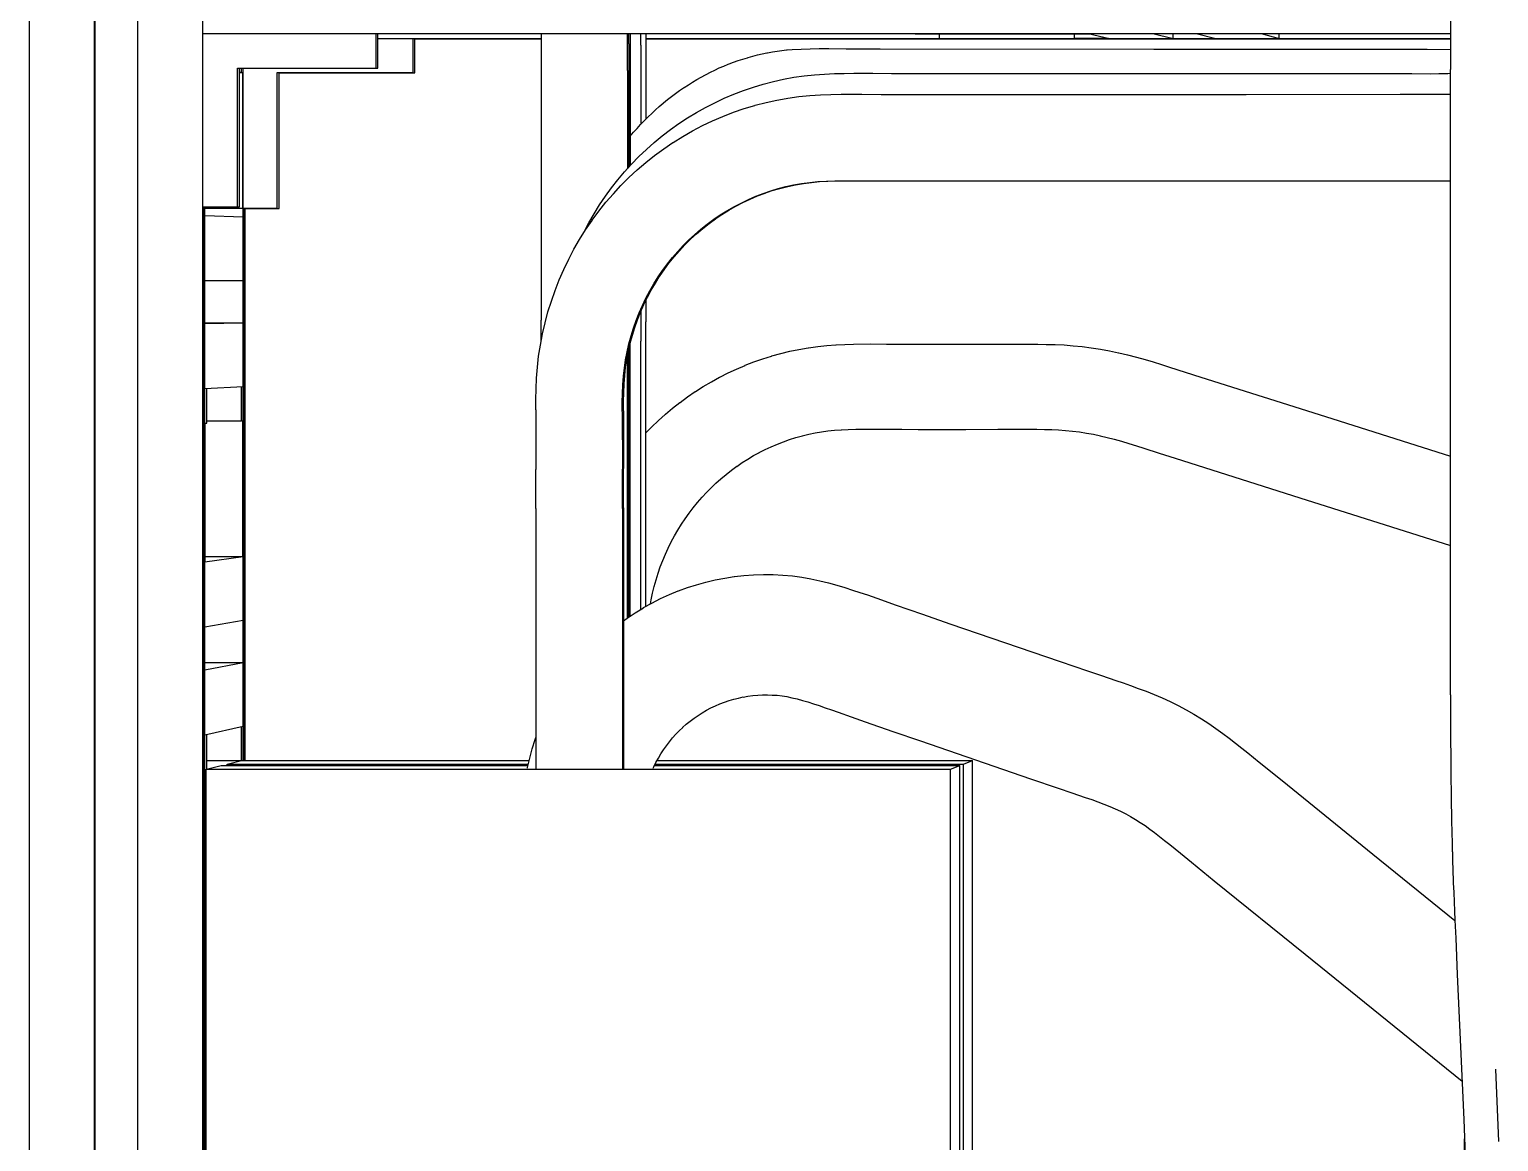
# Model space of a CAD drawing. Header units: millimetres. Extents: x -253 to 258, y -315 to 312.
# Drawn here: x -252.7 to -81.4, y -100 to 29.8 of the extents above; entities that cross this region are included whole.
import ezdxf

# ---------------------------------------------------------------- set-up
doc = ezdxf.new("R2010")
doc.units = ezdxf.units.MM
doc.layers.add('VISIBLE', color=7, linetype='Continuous')

msp = doc.modelspace()

# ---------------------------------------------------------------- linework, layer by layer
at = {"layer": 'VISIBLE'}
for p, q in [((-252.72, -315.39), (-252.72, 312.36)), ((-245.14, -315.39), (-245.14, 312.36)), ((-245.06, -315.29), (-245.06, 312.26)), ((-240.08, -315.39), (-240.08, 312.36)), ((-232.5, -315.39), (-232.5, 312.36)), ((-86.98, 30.94), (-86.98, 28.02)), ((-232.5, 29.32), (-86.98, 29.32)), ((-212.28, 25.27), (-212.28, 29.32)), ((-212.28, 29.32), (-212.07, 29.29)), ((-212.2, 29.3), (-86.98, 29.3)), ((-212.15, 29.3), (-86.98, 29.3)), ((-212.07, 25.25), (-212.07, 29.29)), ((-212.07, 29.29), (-86.98, 29.29)), ((-193.03, 29.29), (-193.03, 24.97)), ((-182.98, 24.97), (-182.98, 29.29)), ((-182.81, 28.11), (-182.81, 29.29)), ((-182.65, 29.29), (-182.65, 22.8)), ((-181.41, 27.94), (-181.41, 29.29)), ((-180.83, 29.29), (-180.82, 24.3)), ((-149.46, 29.29), (-149.43, 29.28)), ((-149.43, 29.28), (-133.27, 29.28)), ((-146.6, 28.73), (-146.6, 29.28)), ((-133.27, 29.28), (-133.17, 29.26)), ((-133.17, 29.26), (-129.13, 29.26)), ((-130.86, 28.75), (-130.86, 29.26)), ((-129.26, 29.29), (-126.76, 28.72)), ((-121.69, 29.29), (-119.34, 28.72)), ((-119.34, 28.72), (-119.34, 29.29)), ((-116.64, 29.29), (-114.38, 28.72)), ((-109.06, 29.29), (-106.96, 28.72)), ((-106.96, 28.72), (-106.96, 29.29)), ((-212.07, 28.72), (-193.03, 28.72)), ((-207.97, 24.76), (-207.97, 28.72)), ((-207.97, 28.72), (-207.77, 28.69)), ((-207.9, 28.71), (-193.03, 28.71)), ((-207.84, 28.7), (-193.03, 28.7)), ((-207.77, 24.73), (-207.77, 28.69)), ((-207.77, 28.69), (-193.03, 28.69)), ((-182.81, 28.11), (-182.81, 21.16)), ((-181.41, 27.94), (-181.41, 21.04)), ((-180.83, 28.72), (-86.98, 28.72)), ((-180.83, 28.71), (-86.98, 28.71)), ((-180.83, 28.7), (-86.98, 28.7)), ((-180.83, 28.69), (-86.98, 28.69)), ((-164.33, 27.38), (-163.78, 27.43)), ((-163.78, 27.43), (-162.71, 27.49)), ((-162.71, 27.49), (-161.65, 27.53)), ((-161.65, 27.53), (-160.61, 27.55)), ((-160.61, 27.55), (-159.58, 27.55)), ((-159.58, 27.55), (-159.49, 27.55)), ((-159.49, 27.55), (-157.47, 27.53)), ((-157.47, 27.53), (-153.5, 27.52)), ((-153.5, 27.52), (-121.58, 27.49)), ((-146.6, 28.73), (-146.57, 28.72)), ((-146.6, 28.73), (-130.75, 28.73)), ((-130.86, 28.75), (-130.75, 28.73)), ((-130.86, 28.75), (-126.89, 28.75)), ((-121.58, 27.49), (-89.72, 27.46)), ((-89.72, 27.46), (-86.98, 27.45)), ((-86.98, 28.02), (-86.98, 25.1)), ((-171.73, 25.5), (-171.21, 25.72)), ((-171.21, 25.72), (-171.13, 25.75)), ((-171.13, 25.75), (-170.6, 25.95)), ((-170.6, 25.95), (-170.07, 26.14)), ((-170.07, 26.14), (-169.53, 26.32)), ((-169.53, 26.32), (-168.99, 26.48)), ((-168.99, 26.48), (-168.9, 26.51)), ((-168.9, 26.51), (-168.36, 26.66)), ((-168.36, 26.66), (-167.82, 26.8)), ((-167.82, 26.8), (-167.27, 26.93)), ((-167.27, 26.93), (-166.71, 27.04)), ((-166.71, 27.04), (-166.63, 27.06)), ((-166.63, 27.06), (-166.07, 27.16)), ((-166.07, 27.16), (-165.52, 27.24)), ((-165.52, 27.24), (-164.97, 27.32)), ((-164.97, 27.32), (-164.42, 27.38)), ((-164.42, 27.38), (-164.33, 27.38)), ((-228.46, 9.1), (-228.46, 25.27)), ((-228.46, 25.27), (-228.23, 25.25)), ((-228.46, 25.27), (-212.28, 25.27)), ((-228.23, 9.09), (-228.23, 25.25)), ((-228.23, 25.25), (-212.07, 25.25)), ((-228.23, 24.78), (-228, 24.78)), ((-228.23, 24.76), (-227.82, 24.76)), ((-228, 24.78), (-228, 25.25)), ((-228, 24.78), (-227.82, 24.76)), ((-227.82, 8.91), (-227.82, 24.76)), ((-227.78, -55.5), (-227.78, 25.25)), ((-223.82, 8.91), (-223.82, 24.76)), ((-223.82, 24.76), (-223.6, 24.73)), ((-223.82, 24.76), (-207.97, 24.76)), ((-223.6, 8.9), (-223.6, 24.73)), ((-223.6, 24.73), (-207.77, 24.73)), ((-212.28, 25.27), (-212.07, 25.25)), ((-207.97, 24.76), (-207.77, 24.73)), ((-193.03, 24.97), (-193.03, -4.13)), ((-182.98, 24.97), (-182.98, 13.53)), ((-180.82, 24.3), (-180.82, 19.32)), ((-174.88, 23.93), (-174.38, 24.22)), ((-174.38, 24.22), (-173.87, 24.49)), ((-173.87, 24.49), (-173.8, 24.53)), ((-173.8, 24.53), (-173.29, 24.79)), ((-173.29, 24.79), (-172.78, 25.04)), ((-172.78, 25.04), (-172.26, 25.28)), ((-172.26, 25.28), (-171.73, 25.5)), ((-164.78, 23.96), (-163.58, 24.19)), ((-163.58, 24.19), (-162.38, 24.36)), ((-162.38, 24.36), (-161.18, 24.49)), ((-161.18, 24.49), (-161.17, 24.49)), ((-161.17, 24.49), (-159.99, 24.57)), ((-159.99, 24.57), (-158.83, 24.62)), ((-158.83, 24.62), (-157.69, 24.65)), ((-157.69, 24.65), (-156.56, 24.67)), ((-156.56, 24.67), (-155.44, 24.67)), ((-155.44, 24.67), (-154.34, 24.66)), ((-154.34, 24.66), (-152.17, 24.65)), ((-152.17, 24.65), (-150.02, 24.64)), ((-150.02, 24.64), (-145.69, 24.64)), ((-145.69, 24.64), (-137.02, 24.64)), ((-137.02, 24.64), (-119.68, 24.64)), ((-119.68, 24.64), (-102.35, 24.64)), ((-102.35, 24.64), (-98.01, 24.64)), ((-98.01, 24.64), (-93.66, 24.63)), ((-93.66, 24.63), (-91.49, 24.62)), ((-91.49, 24.62), (-89.38, 24.6)), ((-89.38, 24.6), (-88.34, 24.62)), ((-88.34, 24.62), (-87.32, 24.65)), ((-87.32, 24.65), (-86.98, 24.67)), ((-86.98, 19.27), (-86.98, 25.1)), ((-182.65, 22.8), (-182.65, 13.9)), ((-177.84, 21.95), (-177.37, 22.3)), ((-177.37, 22.3), (-176.9, 22.64)), ((-176.9, 22.64), (-176.42, 22.97)), ((-176.42, 22.97), (-176.35, 23.01)), ((-176.35, 23.01), (-175.87, 23.33)), ((-175.87, 23.33), (-175.38, 23.64)), ((-175.38, 23.64), (-174.88, 23.93)), ((-170.57, 22.22), (-169.44, 22.65)), ((-169.44, 22.65), (-168.29, 23.04)), ((-168.29, 23.04), (-167.13, 23.39)), ((-167.13, 23.39), (-165.96, 23.7)), ((-165.96, 23.7), (-164.78, 23.96)), ((-182.81, 21.16), (-182.81, 13.72)), ((-181.41, 21.04), (-181.41, 18.72)), ((-179.71, 20.39), (-179.26, 20.78)), ((-179.26, 20.78), (-178.82, 21.17)), ((-178.82, 21.17), (-178.76, 21.21)), ((-178.76, 21.21), (-178.3, 21.59)), ((-178.3, 21.59), (-177.84, 21.95)), ((-174.92, 20.09), (-173.87, 20.68)), ((-173.87, 20.68), (-172.79, 21.23)), ((-172.79, 21.23), (-171.69, 21.74)), ((-171.69, 21.74), (-170.58, 22.22)), ((-170.58, 22.22), (-170.57, 22.22)), ((-169.38, 20.54), (-168.13, 20.92)), ((-168.13, 20.92), (-168.08, 20.93)), ((-168.08, 20.93), (-166.81, 21.26)), ((-166.81, 21.26), (-165.54, 21.54)), ((-165.54, 21.54), (-164.9, 21.66)), ((-164.9, 21.66), (-164.26, 21.77)), ((-164.26, 21.77), (-162.99, 21.94)), ((-162.99, 21.94), (-161.72, 22.06)), ((-161.72, 22.06), (-160.47, 22.14)), ((-160.47, 22.14), (-159.24, 22.19)), ((-159.24, 22.19), (-158.04, 22.21)), ((-158.04, 22.21), (-157.99, 22.21)), ((-157.99, 22.21), (-156.81, 22.22)), ((-156.81, 22.22), (-155.65, 22.21)), ((-155.65, 22.21), (-153.38, 22.2)), ((-153.38, 22.2), (-151.13, 22.19)), ((-151.13, 22.19), (-146.66, 22.2)), ((-146.66, 22.2), (-110.81, 22.2)), ((-110.81, 22.2), (-92.87, 22.21)), ((-92.87, 22.21), (-88.38, 22.21)), ((-88.38, 22.21), (-87.26, 22.21)), ((-87.26, 22.21), (-86.98, 22.21)), ((-181.41, 18.72), (-180.99, 19.15)), ((-180.99, 19.15), (-180.57, 19.58)), ((-180.57, 19.58), (-180.14, 19.99)), ((-180.14, 19.99), (-179.71, 20.39)), ((-176.97, 18.79), (-175.96, 19.46)), ((-175.96, 19.46), (-174.92, 20.09)), ((-174.23, 18.56), (-173.04, 19.12)), ((-173.04, 19.12), (-171.84, 19.64)), ((-171.84, 19.64), (-170.62, 20.11)), ((-170.62, 20.11), (-169.38, 20.54)), ((-86.98, -27.41), (-86.98, 19.27)), ((-182.65, 17.33), (-182.26, 17.78)), ((-182.26, 17.78), (-181.86, 18.23)), ((-181.86, 18.23), (-181.46, 18.67)), ((-181.46, 18.67), (-181.41, 18.72)), ((-179.86, 16.58), (-178.92, 17.36)), ((-178.92, 17.36), (-177.96, 18.09)), ((-177.96, 18.09), (-176.97, 18.79)), ((-177.64, 16.6), (-176.52, 17.3)), ((-176.52, 17.3), (-175.39, 17.95)), ((-175.39, 17.95), (-174.23, 18.56)), ((-181.64, 14.94), (-180.77, 15.78)), ((-180.77, 15.78), (-180.76, 15.78)), ((-180.76, 15.78), (-179.86, 16.58)), ((-179.81, 15.07), (-178.75, 15.85)), ((-178.75, 15.85), (-177.67, 16.58)), ((-177.67, 16.58), (-177.64, 16.6)), ((-183.3, 13.17), (-182.49, 14.07)), ((-182.49, 14.07), (-181.64, 14.94)), ((-181.83, 13.39), (-180.84, 14.25)), ((-180.84, 14.25), (-179.81, 15.07)), ((-184.84, 11.29), (-184.09, 12.25)), ((-184.09, 12.25), (-183.3, 13.17)), ((-183.73, 11.57), (-182.8, 12.5)), ((-182.8, 12.5), (-181.83, 13.39)), ((-161.72, 11.93), (-160.76, 12.02)), ((-161.5, 11.94), (-160.56, 12.02)), ((-160.76, 12.02), (-159.77, 12.08)), ((-160.58, 12.02), (-159.59, 12.07)), ((-160.58, 12.02), (-160.58, 12.02)), ((-159.77, 12.08), (-158.76, 12.11)), ((-159.59, 12.07), (-158.58, 12.11)), ((-158.81, 12.11), (-157.77, 12.13)), ((-158.81, 12.11), (-158.81, 12.11)), ((-158.58, 12.11), (-157.54, 12.12)), ((-157.77, 12.13), (-156.71, 12.13)), ((-157.54, 12.12), (-156.48, 12.12)), ((-156.71, 12.13), (-155.63, 12.13)), ((-156.48, 12.12), (-155.4, 12.12)), ((-155.63, 12.13), (-153.43, 12.11)), ((-155.4, 12.12), (-153.2, 12.1)), ((-153.43, 12.11), (-151.19, 12.11)), ((-153.2, 12.1), (-150.96, 12.1)), ((-151.19, 12.11), (-146.7, 12.11)), ((-150.96, 12.1), (-146.47, 12.1)), ((-146.7, 12.11), (-110.84, 12.11)), ((-146.47, 12.1), (-110.65, 12.1)), ((-110.84, 12.11), (-92.91, 12.11)), ((-110.65, 12.1), (-92.73, 12.1)), ((-92.91, 12.11), (-88.42, 12.11)), ((-92.73, 12.1), (-86.98, 12.11)), ((-88.42, 12.11), (-87.3, 12.11)), ((-87.3, 12.11), (-86.98, 12.11)), ((-186.23, 9.31), (-185.55, 10.31)), ((-185.55, 10.31), (-184.84, 11.29)), ((-185.48, 9.61), (-184.62, 10.61)), ((-184.62, 10.61), (-183.73, 11.57)), ((-168.87, 9.94), (-168.01, 10.31)), ((-168.66, 9.98), (-167.8, 10.35)), ((-168.01, 10.31), (-167.14, 10.64)), ((-167.8, 10.35), (-166.93, 10.68)), ((-167.14, 10.64), (-166.26, 10.95)), ((-166.97, 10.67), (-166.09, 10.97)), ((-166.97, 10.67), (-166.97, 10.67)), ((-166.26, 10.95), (-165.41, 11.21)), ((-166.09, 10.97), (-165.2, 11.23)), ((-165.41, 11.21), (-164.51, 11.44)), ((-165.41, 11.21), (-165.41, 11.21)), ((-165.2, 11.23), (-164.29, 11.47)), ((-164.51, 11.44), (-163.6, 11.64)), ((-164.29, 11.47), (-163.38, 11.66)), ((-163.6, 11.64), (-162.67, 11.8)), ((-163.38, 11.66), (-162.45, 11.82)), ((-162.67, 11.8), (-161.72, 11.93)), ((-162.45, 11.82), (-161.5, 11.94)), ((-232.5, 9.1), (-232.22, 9.09)), ((-232.5, 9.1), (-228.46, 9.1)), ((-232.41, -224.33), (-232.41, 9.09)), ((-232.35, -224.27), (-232.35, 9.09)), ((-232.26, -224.19), (-232.26, 9.09)), ((-232.26, 9.09), (-232.22, 9.09)), ((-232.26, 9.09), (-228.23, 9.09)), ((-232.26, 8.91), (-223.82, 8.91)), ((-232.26, 8.91), (-227.82, 8.91)), ((-232.22, 9.09), (-232.22, 9.09)), ((-228.46, 9.1), (-228.23, 9.09)), ((-227.82, 8.91), (-227.55, 8.9)), ((-227.69, -55.5), (-227.69, 8.91)), ((-227.64, -55.5), (-227.64, 8.91)), ((-227.55, -55.5), (-227.55, 8.9)), ((-227.55, 8.9), (-223.6, 8.9)), ((-223.82, 8.91), (-223.6, 8.9)), ((-187.09, 7.52), (-186.31, 8.58)), ((-186.87, 8.28), (-186.23, 9.31)), ((-186.31, 8.58), (-185.48, 9.61)), ((-172.16, 8.14), (-171.37, 8.63)), ((-171.95, 8.2), (-171.16, 8.69)), ((-171.37, 8.63), (-170.55, 9.1)), ((-171.16, 8.69), (-170.34, 9.15)), ((-170.55, 9.1), (-169.72, 9.53)), ((-170.34, 9.15), (-169.51, 9.59)), ((-169.72, 9.53), (-168.87, 9.94)), ((-169.51, 9.59), (-168.66, 9.98)), ((-232.26, 8.08), (-227.78, 7.92)), ((-188.04, 6.15), (-187.47, 7.22)), ((-187.85, 6.4), (-187.1, 7.49)), ((-187.47, 7.22), (-186.87, 8.28)), ((-187.1, 7.49), (-187.09, 7.52)), ((-174.4, 6.49), (-173.66, 7.07)), ((-174.2, 6.56), (-173.46, 7.14)), ((-173.66, 7.07), (-172.91, 7.63)), ((-173.46, 7.14), (-172.72, 7.68)), ((-172.91, 7.63), (-172.15, 8.14)), ((-172.73, 7.67), (-171.95, 8.2)), ((-172.73, 7.67), (-172.73, 7.67)), ((-172.16, 8.14), (-172.16, 8.14)), ((-189.21, 4.14), (-188.55, 5.29)), ((-188.55, 5.29), (-187.85, 6.4)), ((-188.14, 5.94), (-188.04, 6.15)), ((-176.47, 4.57), (-175.8, 5.23)), ((-176.27, 4.65), (-175.61, 5.31)), ((-175.8, 5.23), (-175.11, 5.87)), ((-175.61, 5.31), (-174.91, 5.95)), ((-175.11, 5.87), (-174.4, 6.49)), ((-174.91, 5.95), (-174.2, 6.56)), ((-189.82, 2.98), (-189.21, 4.14)), ((-177.73, 3.16), (-177.11, 3.88)), ((-177.54, 3.24), (-176.92, 3.96)), ((-177.11, 3.88), (-176.47, 4.57)), ((-176.92, 3.96), (-176.27, 4.65)), ((-190.93, 0.58), (-190.4, 1.79)), ((-190.4, 1.79), (-189.82, 2.98)), ((-179.23, 0.97), (-178.69, 1.75)), ((-178.88, 1.66), (-178.32, 2.42)), ((-178.69, 1.75), (-178.13, 2.51)), ((-178.32, 2.42), (-177.73, 3.16)), ((-178.13, 2.51), (-177.54, 3.24)), ((-232.26, 0.5), (-227.78, 0.5)), ((-232.26, 0.5), (-227.78, 0.5)), ((-191.41, -0.66), (-190.93, 0.58)), ((-180.37, -0.72), (-179.9, 0.1)), ((-180.19, -0.63), (-179.72, 0.19)), ((-179.9, 0.1), (-179.4, 0.9)), ((-179.72, 0.19), (-179.22, 0.98)), ((-179.4, 0.9), (-178.87, 1.67)), ((-179.23, 0.97), (-179.23, 0.97)), ((-178.88, 1.66), (-178.88, 1.66)), ((-191.85, -1.9), (-191.41, -0.66)), ((-181.23, -2.42), (-180.82, -1.56)), ((-181.05, -2.32), (-180.64, -1.47)), ((-180.82, -1.56), (-180.37, -0.72)), ((-180.64, -1.47), (-180.19, -0.63)), ((-192.58, -4.45), (-192.24, -3.17)), ((-192.24, -3.17), (-191.85, -1.9)), ((-181.95, -4.17), (-181.61, -3.29)), ((-181.79, -4.08), (-181.44, -3.2)), ((-181.61, -3.29), (-181.23, -2.42)), ((-181.44, -3.2), (-181.05, -2.32)), ((-181.41, -3.13), (-181.41, -6.57)), ((-180.82, -1.85), (-180.82, -4.34)), ((-232.26, -4.54), (-227.78, -4.46)), ((-232.26, -4.46), (-227.78, -4.46)), ((-193.03, -6.53), (-193.03, -4.13)), ((-192.88, -5.74), (-192.58, -4.45)), ((-182.55, -5.97), (-182.27, -5.07)), ((-182.39, -5.88), (-182.1, -4.98)), ((-182.27, -5.07), (-181.95, -4.17)), ((-182.1, -4.98), (-181.79, -4.08)), ((-180.82, -37.52), (-180.82, -4.34)), ((-193.13, -7.04), (-192.88, -5.74)), ((-182.86, -7.72), (-182.64, -6.8)), ((-182.8, -6.89), (-182.55, -5.97)), ((-182.65, -38.65), (-182.65, -6.83)), ((-182.64, -6.8), (-182.39, -5.88)), ((-181.41, -37.86), (-181.41, -6.57)), ((-193.47, -9.62), (-193.33, -8.34)), ((-193.33, -8.34), (-193.13, -7.04)), ((-183.19, -8.75), (-183.01, -7.81)), ((-183.04, -8.66), (-182.86, -7.72)), ((-183.01, -7.81), (-182.8, -6.89)), ((-182.98, -38.87), (-182.98, -8.34)), ((-182.81, -38.76), (-182.81, -7.53)), ((-167.19, -8.65), (-166.16, -8.32)), ((-166.16, -8.32), (-166.13, -8.31)), ((-166.13, -8.31), (-165.09, -8.02)), ((-165.09, -8.02), (-164.04, -7.77)), ((-164.04, -7.77), (-162.97, -7.54)), ((-162.97, -7.54), (-161.89, -7.35)), ((-161.89, -7.35), (-161.86, -7.35)), ((-161.86, -7.35), (-160.78, -7.2)), ((-160.78, -7.2), (-159.72, -7.09)), ((-159.72, -7.09), (-158.67, -7.03)), ((-158.67, -7.03), (-158.64, -7.02)), ((-158.64, -7.02), (-157.62, -6.97)), ((-157.62, -6.97), (-156.63, -6.94)), ((-156.63, -6.94), (-154.67, -6.91)), ((-154.67, -6.91), (-152.76, -6.92)), ((-152.76, -6.92), (-150.9, -6.94)), ((-150.9, -6.94), (-147.23, -6.95)), ((-147.23, -6.95), (-143.52, -6.95)), ((-143.52, -6.95), (-139.83, -6.94)), ((-139.83, -6.94), (-137.97, -6.93)), ((-137.97, -6.93), (-136.07, -6.93)), ((-136.07, -6.93), (-135.11, -6.94)), ((-135.11, -6.94), (-134.13, -6.96)), ((-134.13, -6.96), (-133.12, -6.98)), ((-133.12, -6.98), (-133.09, -6.98)), ((-133.09, -6.98), (-132.06, -7.03)), ((-132.06, -7.03), (-131, -7.11)), ((-131, -7.11), (-129.94, -7.22)), ((-129.94, -7.22), (-128.88, -7.36)), ((-128.88, -7.36), (-127.82, -7.52)), ((-127.82, -7.52), (-126.76, -7.71)), ((-126.76, -7.71), (-125.7, -7.93)), ((-125.7, -7.93), (-125.69, -7.93)), ((-125.69, -7.93), (-124.65, -8.18)), ((-124.65, -8.18), (-123.62, -8.44)), ((-123.62, -8.44), (-122.62, -8.73)), ((-193.57, -10.9), (-193.47, -9.62)), ((-183.44, -10.68), (-183.33, -9.71)), ((-183.33, -9.71), (-183.19, -8.75)), ((-183.29, -10.59), (-183.19, -9.62)), ((-183.19, -9.62), (-183.04, -8.66)), ((-171.24, -10.29), (-170.25, -9.84)), ((-170.25, -9.84), (-169.26, -9.41)), ((-169.26, -9.41), (-169.23, -9.4)), ((-169.23, -9.4), (-168.22, -9.01)), ((-168.22, -9.01), (-167.19, -8.65)), ((-122.62, -8.73), (-121.65, -9.01)), ((-121.65, -9.01), (-120.7, -9.31)), ((-120.7, -9.31), (-119.76, -9.6)), ((-119.76, -9.6), (-117.92, -10.19)), ((-117.92, -10.19), (-116.11, -10.77)), ((-232.26, -12.12), (-227.78, -11.88)), ((-228, -15.86), (-228, -11.9)), ((-193.63, -12.16), (-193.57, -10.9)), ((-183.56, -12.69), (-183.51, -11.67)), ((-183.51, -11.67), (-183.44, -10.68)), ((-183.41, -12.6), (-183.37, -11.58)), ((-183.37, -11.58), (-183.29, -10.59)), ((-175.05, -12.46), (-174.13, -11.88)), ((-174.13, -11.88), (-173.19, -11.32)), ((-173.19, -11.32), (-172.23, -10.8)), ((-172.23, -10.8), (-172.21, -10.79)), ((-172.21, -10.79), (-171.24, -10.29)), ((-116.11, -10.77), (-101.56, -15.38)), ((-232.03, -16.14), (-232.03, -12.11)), ((-193.67, -14.61), (-193.66, -13.4)), ((-193.66, -13.4), (-193.63, -12.16)), ((-183.58, -13.73), (-183.56, -12.69)), ((-183.45, -14.7), (-183.44, -13.64)), ((-183.44, -13.64), (-183.41, -12.6)), ((-176.84, -13.73), (-175.96, -13.08)), ((-175.96, -13.08), (-175.06, -12.47)), ((-175.06, -12.47), (-175.05, -12.46)), ((-193.67, -14.61), (-193.67, -15.8)), ((-183.59, -14.8), (-183.58, -13.73)), ((-183.59, -14.8), (-183.58, -16.99)), ((-183.45, -14.7), (-183.45, -15.79)), ((-179.37, -15.84), (-178.56, -15.12)), ((-178.56, -15.12), (-178.55, -15.11)), ((-178.55, -15.11), (-177.71, -14.41)), ((-177.71, -14.41), (-176.85, -13.74)), ((-176.85, -13.74), (-176.84, -13.73)), ((-101.56, -15.38), (-86.98, -20)), ((-232.22, -16.15), (-232.03, -16.14)), ((-232.22, -32.31), (-232.22, -16.15)), ((-232.03, -15.86), (-228, -15.86)), ((-228, -15.86), (-227.82, -15.85)), ((-227.82, -31.7), (-227.82, -15.85)), ((-193.67, -15.8), (-193.66, -16.97)), ((-193.66, -16.97), (-193.64, -19.27)), ((-183.58, -16.99), (-183.56, -19.25)), ((-183.45, -15.79), (-183.44, -16.9)), ((-183.44, -16.9), (-183.42, -19.15)), ((-180.82, -17.27), (-180.17, -16.61)), ((-180.17, -16.6), (-179.37, -15.84)), ((-180.17, -16.61), (-180.17, -16.6)), ((-160.36, -17.16), (-159.61, -17.05)), ((-159.61, -17.05), (-158.83, -16.98)), ((-158.83, -16.98), (-158.03, -16.93)), ((-158.06, -16.93), (-157.22, -16.89)), ((-158.03, -16.93), (-158.03, -16.93)), ((-157.22, -16.89), (-156.36, -16.86)), ((-156.36, -16.86), (-154.61, -16.84)), ((-154.61, -16.84), (-152.81, -16.84)), ((-152.81, -16.84), (-150.96, -16.86)), ((-150.96, -16.86), (-149.08, -16.87)), ((-149.08, -16.87), (-147.22, -16.87)), ((-147.22, -16.87), (-143.51, -16.87)), ((-143.51, -16.87), (-139.78, -16.86)), ((-139.78, -16.86), (-137.94, -16.85)), ((-137.94, -16.85), (-136.13, -16.85)), ((-136.13, -16.85), (-135.23, -16.86)), ((-135.23, -16.86), (-134.36, -16.87)), ((-134.36, -16.87), (-133.5, -16.9)), ((-133.51, -16.9), (-132.7, -16.93)), ((-133.5, -16.9), (-133.5, -16.9)), ((-132.7, -16.93), (-131.88, -16.99)), ((-131.88, -16.99), (-131.07, -17.08)), ((-131.07, -17.08), (-130.26, -17.18)), ((-166.2, -18.9), (-165.49, -18.59)), ((-165.49, -18.59), (-164.79, -18.32)), ((-165.49, -18.59), (-165.49, -18.59)), ((-164.79, -18.32), (-164.06, -18.06)), ((-164.06, -18.06), (-163.32, -17.83)), ((-163.32, -17.83), (-162.57, -17.62)), ((-162.6, -17.63), (-161.84, -17.45)), ((-162.57, -17.62), (-162.57, -17.62)), ((-161.84, -17.45), (-161.09, -17.29)), ((-161.09, -17.29), (-160.34, -17.15)), ((-160.34, -17.15), (-160.34, -17.15)), ((-130.26, -17.18), (-129.44, -17.31)), ((-129.44, -17.31), (-128.63, -17.45)), ((-128.63, -17.45), (-127.82, -17.62)), ((-127.83, -17.62), (-127.02, -17.81)), ((-127.82, -17.62), (-127.82, -17.62)), ((-127.02, -17.81), (-126.2, -18.02)), ((-126.2, -18.02), (-125.36, -18.26)), ((-125.36, -18.26), (-124.5, -18.52)), ((-124.5, -18.52), (-123.63, -18.78)), ((-123.63, -18.78), (-122.75, -19.06)), ((-193.64, -19.27), (-193.64, -21.55)), ((-183.56, -19.25), (-183.56, -21.53)), ((-183.42, -19.15), (-183.42, -21.44)), ((-169.59, -20.75), (-168.93, -20.34)), ((-168.93, -20.34), (-168.26, -19.94)), ((-168.26, -19.94), (-167.58, -19.56)), ((-167.6, -19.57), (-166.91, -19.22)), ((-167.58, -19.56), (-167.58, -19.56)), ((-166.91, -19.22), (-166.2, -18.9)), ((-122.75, -19.06), (-120.95, -19.64)), ((-120.95, -19.64), (-119.12, -20.23)), ((-119.12, -20.23), (-104.55, -24.84)), ((-193.65, -26.09), (-193.64, -21.55)), ((-183.56, -26.09), (-183.56, -21.53)), ((-183.42, -26.01), (-183.42, -21.44)), ((-172.07, -22.63), (-171.47, -22.13)), ((-171.47, -22.13), (-170.85, -21.64)), ((-170.85, -21.64), (-170.22, -21.18)), ((-170.23, -21.19), (-169.59, -20.75)), ((-170.22, -21.18), (-170.22, -21.18)), ((-173.77, -24.25), (-173.22, -23.69)), ((-173.22, -23.69), (-172.65, -23.15)), ((-172.65, -23.15), (-172.07, -22.63)), ((-175.3, -26.01), (-174.8, -25.4)), ((-174.8, -25.4), (-174.28, -24.8)), ((-174.28, -24.8), (-173.75, -24.23)), ((-173.75, -24.23), (-173.75, -24.23)), ((-104.55, -24.84), (-86.98, -30.4)), ((-193.65, -26.09), (-193.65, -56.48)), ((-183.56, -26.09), (-183.56, -56.48)), ((-183.42, -26.01), (-183.42, -56.44)), ((-176.68, -27.95), (-176.24, -27.29)), ((-176.24, -27.29), (-175.78, -26.64)), ((-175.78, -26.64), (-175.3, -26.01)), ((-86.98, -39.08), (-86.98, -27.41)), ((-177.49, -29.31), (-177.09, -28.62)), ((-177.09, -28.62), (-176.68, -27.95)), ((-178.55, -31.44), (-178.22, -30.72)), ((-178.22, -30.72), (-177.87, -30.01)), ((-177.87, -30.01), (-177.49, -29.31)), ((-232.26, -32.32), (-227.78, -31.69)), ((-232.22, -31.7), (-227.82, -31.7)), ((-179.14, -32.9), (-178.86, -32.18)), ((-178.86, -32.18), (-178.55, -31.44)), ((-179.64, -34.42), (-179.4, -33.66)), ((-179.4, -33.66), (-179.14, -32.9)), ((-179.14, -32.9), (-179.14, -32.9)), ((-172.73, -34.43), (-171.63, -34.22)), ((-171.63, -34.22), (-170.52, -34.05)), ((-170.52, -34.05), (-170.51, -34.05)), ((-170.51, -34.05), (-169.39, -33.92)), ((-169.39, -33.92), (-168.26, -33.84)), ((-168.26, -33.84), (-167.12, -33.8)), ((-167.12, -33.8), (-165.99, -33.81)), ((-165.99, -33.81), (-165.98, -33.81)), ((-165.98, -33.81), (-164.86, -33.86)), ((-164.86, -33.86), (-163.74, -33.97)), ((-163.74, -33.97), (-162.65, -34.12)), ((-163.74, -33.97), (-163.74, -33.97)), ((-162.65, -34.12), (-161.58, -34.31)), ((-180.21, -36.75), (-180.04, -35.97)), ((-180.04, -35.97), (-179.85, -35.19)), ((-179.85, -35.19), (-179.64, -34.42)), ((-178.09, -36.15), (-177.05, -35.72)), ((-177.05, -35.72), (-177.04, -35.72)), ((-177.04, -35.72), (-175.99, -35.33)), ((-175.99, -35.33), (-174.91, -34.99)), ((-174.91, -34.99), (-173.83, -34.69)), ((-173.83, -34.69), (-173.82, -34.69)), ((-173.82, -34.69), (-172.73, -34.43)), ((-161.58, -34.31), (-160.54, -34.54)), ((-160.54, -34.54), (-159.54, -34.78)), ((-159.54, -34.78), (-159.53, -34.79)), ((-159.53, -34.79), (-158.57, -35.05)), ((-158.57, -35.05), (-157.63, -35.32)), ((-157.63, -35.32), (-156.73, -35.61)), ((-156.73, -35.61), (-155.86, -35.89)), ((-155.86, -35.89), (-155, -36.19)), ((-182.07, -38.26), (-181.11, -37.68)), ((-181.11, -37.68), (-181.1, -37.67)), ((-181.1, -37.67), (-180.12, -37.13)), ((-180.29, -37.22), (-180.21, -36.75)), ((-180.12, -37.13), (-179.12, -36.62)), ((-179.12, -36.62), (-178.09, -36.15)), ((-155, -36.19), (-153.36, -36.77)), ((-153.36, -36.77), (-151.75, -37.34)), ((-151.75, -37.34), (-148.58, -38.43)), ((-232.26, -39.89), (-227.78, -39.12)), ((-183.42, -39.19), (-183.01, -38.89)), ((-183.01, -38.89), (-182.07, -38.26)), ((-148.58, -38.43), (-145.37, -39.54)), ((-86.98, -44.91), (-86.98, -39.08)), ((-145.37, -39.54), (-132.53, -43.95)), ((-232.26, -44.94), (-227.78, -44.07)), ((-232.26, -44.07), (-227.78, -44.07)), ((-132.53, -43.95), (-129.32, -45.05)), ((-129.32, -45.05), (-127.7, -45.6)), ((-127.7, -45.6), (-126.04, -46.16)), ((-126.04, -46.16), (-125.18, -46.45)), ((-86.98, -47.83), (-86.98, -44.91)), ((-168.92, -48), (-168.35, -47.93)), ((-168.35, -47.93), (-167.78, -47.88)), ((-167.78, -47.88), (-167.21, -47.85)), ((-167.21, -47.85), (-166.64, -47.84)), ((-166.64, -47.84), (-166.08, -47.86)), ((-166.08, -47.86), (-165.52, -47.89)), ((-165.52, -47.89), (-164.95, -47.96)), ((-164.95, -47.96), (-164.38, -48.05)), ((-125.18, -46.45), (-124.31, -46.76)), ((-124.31, -46.76), (-123.41, -47.08)), ((-123.41, -47.08), (-122.5, -47.42)), ((-122.5, -47.42), (-121.57, -47.78)), ((-121.57, -47.78), (-120.63, -48.18)), ((-86.98, -47.83), (-86.98, -49.29)), ((-174.25, -49.93), (-173.75, -49.64)), ((-173.75, -49.64), (-173.24, -49.37)), ((-173.24, -49.37), (-172.72, -49.13)), ((-172.72, -49.13), (-172.2, -48.9)), ((-172.2, -48.9), (-171.66, -48.69)), ((-171.66, -48.69), (-171.12, -48.51)), ((-171.12, -48.51), (-170.57, -48.35)), ((-170.57, -48.35), (-170.01, -48.21)), ((-170.01, -48.21), (-169.47, -48.09)), ((-169.49, -48.1), (-168.92, -48)), ((-169.49, -48.1), (-169.49, -48.1)), ((-164.38, -48.05), (-163.79, -48.17)), ((-163.79, -48.17), (-163.2, -48.32)), ((-163.2, -48.32), (-162.58, -48.48)), ((-162.58, -48.48), (-161.94, -48.67)), ((-161.94, -48.67), (-161.28, -48.88)), ((-161.28, -48.88), (-160.6, -49.1)), ((-160.62, -49.1), (-159.91, -49.34)), ((-160.62, -49.1), (-160.62, -49.1)), ((-159.91, -49.34), (-159.17, -49.59)), ((-159.17, -49.59), (-158.42, -49.86)), ((-120.63, -48.18), (-119.69, -48.61)), ((-120.63, -48.18), (-120.63, -48.18)), ((-119.69, -48.61), (-118.75, -49.08)), ((-118.75, -49.08), (-117.82, -49.57)), ((-117.82, -49.57), (-116.91, -50.09)), ((-86.98, -49.29), (-86.98, -50.75)), ((-176.54, -51.65), (-176.11, -51.27)), ((-176.11, -51.27), (-175.66, -50.91)), ((-175.66, -50.91), (-175.2, -50.56)), ((-175.2, -50.56), (-174.73, -50.23)), ((-174.73, -50.23), (-174.25, -49.93)), ((-158.42, -49.86), (-156.87, -50.42)), ((-156.87, -50.42), (-155.27, -50.99)), ((-155.27, -50.99), (-152.03, -52.1)), ((-116.91, -50.09), (-116.03, -50.63)), ((-116.03, -50.63), (-115.18, -51.18)), ((-115.18, -51.18), (-114.35, -51.75)), ((-86.98, -50.75), (-86.98, -52.21)), ((-232.26, -52.51), (-227.78, -51.5)), ((-232.03, -56.49), (-232.03, -52.46)), ((-228, -55.51), (-228, -51.55)), ((-194.07, -54.12), (-193.72, -53.04)), ((-193.72, -53.04), (-193.65, -52.83)), ((-178.09, -53.31), (-177.72, -52.87)), ((-177.72, -52.87), (-177.34, -52.44)), ((-177.34, -52.44), (-176.94, -52.03)), ((-176.94, -52.03), (-176.53, -51.64)), ((-176.54, -51.65), (-176.54, -51.65)), ((-152.03, -52.1), (-148.81, -53.2)), ((-114.35, -51.75), (-113.55, -52.33)), ((-114.35, -51.75), (-114.35, -51.75)), ((-113.55, -52.33), (-112.79, -52.9)), ((-112.79, -52.9), (-112.05, -53.47)), ((-86.98, -52.21), (-86.98, -52.95)), ((-86.98, -52.95), (-86.98, -53.68)), ((-194.37, -55.22), (-194.07, -54.12)), ((-179.37, -55.23), (-179.08, -54.73)), ((-179.08, -54.73), (-178.77, -54.24)), ((-178.77, -54.24), (-178.44, -53.77)), ((-178.44, -53.77), (-178.09, -53.31)), ((-148.81, -53.2), (-135.96, -57.62)), ((-112.05, -53.47), (-111.34, -54.04)), ((-111.34, -54.04), (-110.64, -54.6)), ((-110.64, -54.6), (-109.29, -55.7)), ((-86.98, -53.68), (-86.97, -54.4)), ((-86.97, -54.4), (-86.97, -55.13)), ((-232.22, -56.54), (-230.35, -56.08)), ((-232.09, -224.19), (-232.09, -56.51)), ((-232.09, -56.51), (-145.31, -56.51)), ((-232.03, -55.51), (-228, -55.51)), ((-230.35, -56.08), (-194.58, -56.08)), ((-229.66, -55.92), (-227.82, -55.47)), ((-229.66, -56.08), (-229.66, -55.92)), ((-229.66, -55.92), (-194.54, -55.92)), ((-227.95, -55.5), (-194.44, -55.5)), ((-227.82, -55.5), (-227.82, -55.47)), ((-194.64, -56.38), (-194.63, -56.33)), ((-194.63, -56.33), (-194.37, -55.22)), ((-194.37, -55.22), (-194.37, -55.22)), ((-179.96, -56.38), (-179.9, -56.25)), ((-179.9, -56.25), (-179.65, -55.74)), ((-179.82, -56.08), (-144.22, -56.08)), ((-179.73, -55.92), (-143.78, -55.92)), ((-179.65, -55.74), (-179.37, -55.23)), ((-179.52, -55.5), (-142.72, -55.5)), ((-145.31, -56.51), (-144.22, -56.08)), ((-145.31, -238.14), (-145.31, -56.51)), ((-144.22, -236.35), (-144.22, -56.08)), ((-143.78, -55.92), (-142.72, -55.5)), ((-143.78, -235.65), (-143.78, -55.92)), ((-142.72, -233.89), (-142.72, -55.5)), ((-109.29, -55.7), (-106.64, -57.84)), ((-86.97, -55.13), (-86.96, -55.85)), ((-86.96, -55.85), (-86.96, -56.58)), ((-232.22, -72.69), (-232.22, -56.54)), ((-135.96, -57.62), (-132.73, -58.72)), ((-106.64, -57.84), (-96.05, -66.42)), ((-86.96, -56.58), (-86.95, -57.29)), ((-86.95, -57.29), (-86.94, -58.01)), ((-86.94, -58.01), (-86.93, -58.72)), ((-132.73, -58.72), (-131.14, -59.27)), ((-131.14, -59.27), (-129.59, -59.8)), ((-129.59, -59.8), (-128.84, -60.06)), ((-86.93, -58.72), (-86.92, -59.42)), ((-86.92, -59.42), (-86.91, -60.12)), ((-128.84, -60.06), (-128.11, -60.33)), ((-128.11, -60.33), (-127.41, -60.59)), ((-127.41, -60.59), (-126.74, -60.86)), ((-126.74, -60.86), (-126.09, -61.14)), ((-126.09, -61.14), (-125.47, -61.42)), ((-125.47, -61.42), (-124.87, -61.72)), ((-86.91, -60.12), (-86.9, -60.81)), ((-86.9, -60.81), (-86.89, -61.5)), ((-86.89, -61.5), (-86.88, -62.18)), ((-124.87, -61.72), (-124.3, -62.03)), ((-124.3, -62.03), (-123.73, -62.37)), ((-123.73, -62.37), (-123.18, -62.72)), ((-123.18, -62.72), (-122.62, -63.09)), ((-122.62, -63.09), (-122.06, -63.49)), ((-86.88, -62.18), (-86.86, -62.86)), ((-86.86, -62.86), (-86.85, -63.53)), ((-122.06, -63.49), (-121.5, -63.9)), ((-121.5, -63.9), (-120.93, -64.35)), ((-120.93, -64.35), (-120.34, -64.81)), ((-120.34, -64.81), (-119.74, -65.29)), ((-86.85, -63.53), (-86.83, -64.19)), ((-86.83, -64.19), (-86.82, -64.84)), ((-86.82, -64.84), (-86.8, -65.48)), ((-119.74, -65.29), (-118.49, -66.31)), ((-118.49, -66.31), (-117.2, -67.36)), ((-96.05, -66.42), (-86.48, -74.15)), ((-86.8, -65.48), (-86.79, -66.12)), ((-86.79, -66.12), (-86.78, -66.17)), ((-86.78, -66.17), (-86.77, -66.8)), ((-86.77, -66.8), (-86.75, -67.42)), ((-117.2, -67.36), (-114.56, -69.52)), ((-86.75, -67.42), (-86.73, -68.03)), ((-86.73, -68.03), (-86.71, -68.62)), ((-114.56, -69.52), (-103.94, -78.1)), ((-86.71, -68.62), (-86.69, -69.21)), ((-86.69, -69.21), (-86.67, -69.78)), ((-86.67, -69.78), (-86.62, -70.9)), ((-232.22, -71.32), (-232.09, -71.32)), ((-86.62, -70.9), (-86.58, -71.99)), ((-232.26, -72.71), (-232.22, -72.69)), ((-86.58, -71.99), (-86.53, -73.06)), ((-86.53, -73.06), (-86.48, -74.11)), ((-86.48, -74.11), (-86.39, -76.22)), ((-86.39, -76.22), (-86.2, -80.45)), ((-103.94, -78.1), (-85.65, -92.89)), ((-86.2, -80.45), (-85.83, -88.91)), ((-85.83, -88.91), (-85.45, -97.36)), ((-81.76, -91.5), (-81.38, -99.95)), ((-85.45, -97.36), (-85.36, -99.47)), ((-85.36, -99.47), (-85.27, -101.57)), ((-85.35, -214.14), (-85.35, -99.63))]:
    msp.add_line(p, q, dxfattribs=at)

doc.saveas('drawing.dxf')
